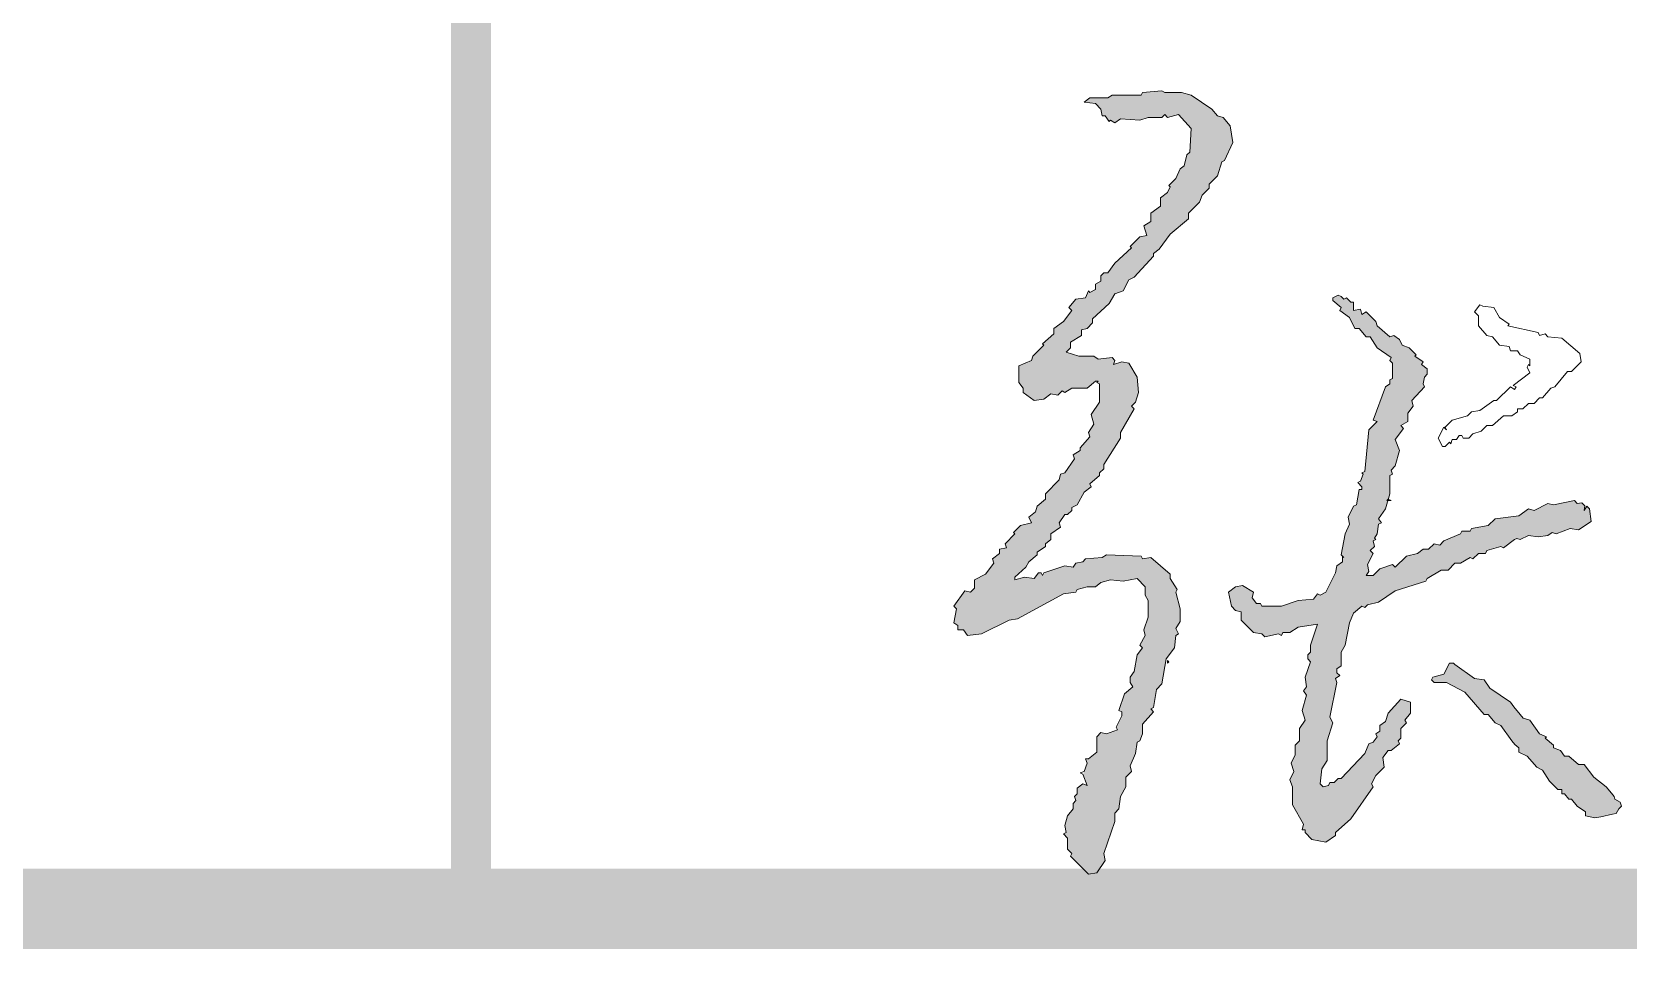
# Model space of a CAD drawing. Extents: x 1382187 to 1725648, y 860327 to 1571294.
# Drawn here: x 1528358 to 1529327, y 981016 to 981573 of the extents above; entities that cross this region are included whole.
import ezdxf

# ---------------------------------------------------------------- set-up
doc = ezdxf.new("R2010")
doc.units = 0
doc.header["$LTSCALE"] = 1000
doc.header["$MEASUREMENT"] = 0
doc.layers.add('ZC', color=6, linetype='Continuous', lineweight=40)
doc.layers.add('签名', color=7, linetype='Continuous', lineweight=18)
doc.layers.add('图框', color=140, linetype='Continuous')

# ---------------------------------------------------------------- blocks, each defined once
blk = doc.blocks.new('A$C7B7C77C1')
at = {"layer": '签名'}
h = blk.add_hatch(color=2, dxfattribs=at)
h.dxf.hatch_style = 1
h.paths.add_polyline_path([(-1379.11, 4930.22), (-1371.52, 4931.06), (-1370.68, 4932.75), (-1364.78, 4934.43), (-1359.72, 4934.43), (-1356.35, 4936.96), (-1350.45, 4938.65), (-1342.86, 4937.81), (-1334.43, 4939.49), (-1329.38, 4934.43), (-1329.38, 4929.38), (-1327.69, 4926), (-1327.69, 4915.89), (-1330.22, 4908.3), (-1329.38, 4904.93), (-1332.75, 4899.03), (-1331.06, 4897.35), (-1334.43, 4893.13), (-1336.12, 4883.02), (-1338.65, 4879.64), (-1338.65, 4876.27), (-1336.96, 4873.74), (-1342.02, 4869.53), (-1345.39, 4859.41), (-1343.71, 4858.57), (-1343.71, 4856.04), (-1347.08, 4849.3), (-1346.24, 4847.61), (-1352.98, 4845.08), (-1356.35, 4845.93), (-1358.88, 4843.4), (-1358.88, 4834.13), (-1365.26, 4828.81), (-1364.78, 4827.38), (-1367.16, 4820.24), (-1364.78, 4813.9), (-1367.31, 4814.74), (-1370.68, 4812.21), (-1370.68, 4808.84), (-1372.37, 4807.15), (-1371.52, 4804.62), (-1373.21, 4802.94), (-1373.21, 4799.57), (-1376.58, 4795.35), (-1378.27, 4789.45), (-1377.42, 4785.24), (-1379.11, 4784.39), (-1376.58, 4781.86), (-1376.58, 4775.12), (-1374.05, 4772.59), (-1374.89, 4770.91), (-1363.94, 4759.95), (-1358.88, 4760.79), (-1353.82, 4768.38), (-1354.66, 4772.59), (-1347.92, 4791.98), (-1347.92, 4797.04), (-1345.39, 4799.57), (-1344.55, 4807.15), (-1341.18, 4813.05), (-1341.18, 4818.95), (-1337.81, 4822.32), (-1338.65, 4825.7), (-1335.28, 4833.28), (-1334.43, 4840.03), (-1332.75, 4840.87), (-1331.06, 4845.08), (-1331.06, 4850.98), (-1324.32, 4858.57), (-1326, 4860.26), (-1324.32, 4861.1), (-1322.63, 4872.06), (-1319.26, 4875.43), (-1316.73, 4890.6), (-1311.68, 4897.35), (-1310.83, 4904.93), (-1309.15, 4905.77), (-1310.83, 4909.15), (-1308.3, 4913.36), (-1308.3, 4920.95), (-1310.83, 4931.06), (-1309.99, 4932.75), (-1314.2, 4939.49), (-1314.2, 4942.02), (-1326, 4952.14), (-1331.06, 4951.29), (-1331.91, 4952.98), (-1352.98, 4953.82), (-1355.51, 4952.14), (-1365.62, 4951.29), (-1367.31, 4949.61), (-1371.52, 4948.76), (-1373.21, 4946.23), (-1378.27, 4947.08), (-1390.91, 4942.86), (-1391.75, 4941.18), (-1392.6, 4942.86), (-1394.28, 4942.86), (-1396.81, 4939.49), (-1402.71, 4940.33), (-1408.61, 4938.65), (-1408.61, 4940.33), (-1401.87, 4946.23), (-1400.18, 4949.61), (-1395.12, 4953.82), (-1395.12, 4955.51), (-1390.07, 4958.88), (-1390.07, 4960.56), (-1386.7, 4963.09), (-1386.7, 4966.47), (-1380.8, 4970.68), (-1381.64, 4973.21), (-1378.27, 4978.27), (-1376.58, 4978.27), (-1374.05, 4980.79), (-1374.05, 4982.48), (-1370.68, 4984.17), (-1366.47, 4991.75), (-1362.25, 4995.12), (-1363.09, 4996.81), (-1357.19, 5001.87), (-1357.19, 5003.55), (-1354.66, 5006.08), (-1354.66, 5008.61), (-1344.55, 5024.63), (-1344.55, 5028), (-1336.12, 5042.33), (-1337.81, 5044.01), (-1335.28, 5046.54), (-1333.59, 5052.44), (-1334.43, 5061.72), (-1339.49, 5070.15), (-1343.71, 5070.99), (-1348.76, 5069.3), (-1347.92, 5071.83), (-1349.61, 5073.52), (-1358.04, 5072.67), (-1360.56, 5074.36), (-1369.84, 5074.36), (-1377.42, 5076.89), (-1374.89, 5079.42), (-1374.89, 5082.79), (-1368.15, 5087), (-1368.15, 5090.38), (-1364.78, 5091.22), (-1361.41, 5094.59), (-1361.41, 5097.12), (-1351.29, 5106.39), (-1347.92, 5112.29), (-1342.86, 5113.98), (-1339.49, 5120.72), (-1336.12, 5122.41), (-1324.32, 5135.05), (-1324.32, 5136.74), (-1320.95, 5139.27), (-1314.2, 5148.54), (-1303.25, 5157.81), (-1303.25, 5161.18), (-1296.5, 5167.92), (-1294.82, 5172.14), (-1290.6, 5176.35), (-1290.6, 5178.88), (-1285.54, 5183.94), (-1283.02, 5192.37), (-1281.33, 5193.21), (-1276.27, 5204.17), (-1277.96, 5214.29), (-1282.17, 5219.34), (-1285.54, 5220.19), (-1288.92, 5224.4), (-1301.56, 5232.83), (-1307.46, 5234.52), (-1317.58, 5234.52), (-1319.26, 5235.36), (-1331.06, 5234.52), (-1331.91, 5232.83), (-1349.61, 5232.83), (-1352.14, 5231.14), (-1363.09, 5231.14), (-1366.47, 5228.62), (-1359.72, 5227.77), (-1356.35, 5224.4), (-1355.51, 5220.19), (-1353.82, 5220.19), (-1351.29, 5216.81), (-1350.45, 5217.66), (-1347.92, 5215.97), (-1344.55, 5218.5), (-1332.75, 5217.66), (-1327.69, 5219.34), (-1319.26, 5219.34), (-1317.58, 5221.03), (-1315.89, 5219.34), (-1309.15, 5221.03), (-1301.56, 5212.6), (-1302.4, 5198.27), (-1304.09, 5196.58), (-1305.77, 5189.84), (-1308.3, 5188.15), (-1310.83, 5182.25), (-1315.05, 5178.04), (-1314.2, 5177.2), (-1315.89, 5173.83), (-1320.1, 5170.45), (-1320.1, 5165.4), (-1326, 5161.18), (-1326, 5156.12), (-1330.22, 5153.59), (-1328.53, 5147.69), (-1332.75, 5146.85), (-1338.65, 5140.95), (-1337.81, 5140.11), (-1347.92, 5130.84), (-1352.14, 5124.94), (-1354.66, 5124.94), (-1356.35, 5123.25), (-1356.35, 5119.88), (-1359.72, 5118.19), (-1359.72, 5114.82), (-1364.57, 5112.4), (-1365.62, 5109.76), (-1371.52, 5108.92), (-1375.74, 5103.86), (-1374.05, 5102.18), (-1379.11, 5095.43), (-1385.01, 5091.22), (-1385.01, 5087.85), (-1391.75, 5081.95), (-1390.91, 5081.1), (-1397.65, 5074.36), (-1398.5, 5071.83), (-1406.08, 5068.46), (-1406.08, 5058.34), (-1403.55, 5054.97), (-1403.55, 5052.44), (-1396.81, 5047.39), (-1390.91, 5048.23), (-1386.7, 5051.6), (-1382.48, 5050.76), (-1379.95, 5053.29), (-1378.27, 5052.44), (-1374.05, 5054.97), (-1364.78, 5054.97), (-1359.72, 5059.19), (-1358.04, 5059.19), (-1358.88, 5058.34), (-1357.19, 5057.5), (-1357.19, 5046.54), (-1362.25, 5038.96), (-1360.56, 5033.06), (-1363.94, 5028), (-1363.09, 5025.47), (-1368.99, 5018.73), (-1368.99, 5017.04), (-1373.21, 5014.51), (-1372.37, 5011.98), (-1378.27, 5003.55), (-1380.8, 5002.71), (-1381.64, 4999.34), (-1390.07, 4990.91), (-1390.07, 4987.54), (-1395.12, 4983.32), (-1395.97, 4979.95), (-1400.18, 4976.58), (-1398.5, 4973.21), (-1405.24, 4971.52), (-1409.45, 4967.31), (-1408.61, 4966.47), (-1414.51, 4960.56), (-1413.67, 4958.04), (-1417.88, 4957.19), (-1417.88, 4954.66), (-1422.1, 4951.29), (-1421.26, 4948.76), (-1426.31, 4942.02), (-1433.06, 4938.65), (-1433.06, 4933.59), (-1435.59, 4931.06), (-1438.96, 4931.91), (-1445.7, 4922.63), (-1444.01, 4920.95), (-1445.7, 4912.52), (-1443.17, 4910.83), (-1443.17, 4908.3), (-1439.8, 4908.3), (-1437.27, 4904.93), (-1428.84, 4905.77), (-1411.98, 4914.2), (-1406.93, 4915.05)])
h = blk.add_hatch(color=2, dxfattribs=at)
h.dxf.hatch_style = 1
h.paths.add_polyline_path([(-1219.8, 4931.06), (-1223.17, 4929.38), (-1224.85, 4930.22), (-1227.38, 4926.85), (-1236.65, 4926), (-1246.77, 4922.63), (-1258.57, 4922.63), (-1259.41, 4924.32), (-1261.94, 4924.32), (-1264.47, 4927.69), (-1263.63, 4931.06), (-1270.37, 4935.28), (-1274.59, 4934.43), (-1278.8, 4931.06), (-1277.12, 4922.63), (-1274.59, 4920.1), (-1271.21, 4919.26), (-1271.21, 4914.2), (-1263.63, 4906.62), (-1258.57, 4905.77), (-1256.88, 4904.09), (-1248.46, 4905.77), (-1246.77, 4904.93), (-1245.93, 4906.62), (-1241.71, 4906.62), (-1236.65, 4909.99), (-1224.85, 4911.67), (-1229.07, 4899.03), (-1229.07, 4894.82), (-1230.75, 4893.13), (-1230.75, 4890.6), (-1229.07, 4888.92), (-1232.44, 4879.64), (-1231.6, 4873.74), (-1233.28, 4871.21), (-1231.6, 4868.69), (-1234.13, 4859.41), (-1232.44, 4853.51), (-1235.81, 4848.46), (-1235.81, 4840.87), (-1238.34, 4838.34), (-1238.34, 4832.44), (-1240.87, 4827.38), (-1239.18, 4822.32), (-1241.71, 4817.27), (-1240.03, 4813.05), (-1240.03, 4802.09), (-1233.28, 4790.29), (-1234.13, 4786.92), (-1232.44, 4786.92), (-1232.44, 4785.24), (-1228.23, 4781.02), (-1219.8, 4779.34), (-1213.9, 4783.55), (-1213.9, 4785.24), (-1204.62, 4793.67), (-1191.14, 4813.05), (-1191.98, 4814.74), (-1189.45, 4819.8), (-1184.39, 4824.85), (-1185.24, 4830.75), (-1181.86, 4834.97), (-1180.18, 4834.97), (-1175.12, 4839.18), (-1175.96, 4840.87), (-1174.28, 4842.55), (-1174.28, 4848.46), (-1170.91, 4851.83), (-1171.75, 4853.51), (-1168.38, 4857.73), (-1168.38, 4864.47), (-1174.28, 4866.16), (-1181.86, 4857.73), (-1183.55, 4852.67), (-1186.92, 4850.14), (-1186.92, 4846.77), (-1189.45, 4845.08), (-1188.61, 4843.4), (-1191.14, 4840.03), (-1193.67, 4839.18), (-1196.19, 4833.28), (-1210.52, 4818.11), (-1212.21, 4818.11), (-1214.74, 4815.58), (-1217.27, 4815.58), (-1218.11, 4813.9), (-1221.48, 4813.05), (-1223.17, 4814.74), (-1222.32, 4824.01), (-1218.95, 4829.07), (-1218.95, 4840.87), (-1215.58, 4851.83), (-1217.27, 4855.2), (-1213.05, 4876.27), (-1213.9, 4878.8), (-1211.37, 4880.49), (-1213.05, 4882.17), (-1213.05, 4884.7), (-1210.52, 4886.39), (-1210.52, 4894.82), (-1208, 4899.03), (-1205.47, 4912.52), (-1202.94, 4918.42), (-1197.88, 4922.63), (-1196.19, 4921.79), (-1194.51, 4923.48), (-1187.76, 4925.16), (-1177.65, 4931.91), (-1159.11, 4937.81), (-1158.26, 4939.49), (-1149.83, 4944.55), (-1145.62, 4944.55), (-1141.4, 4948.76), (-1138.03, 4948.76), (-1132.13, 4952.14), (-1130.45, 4951.29), (-1127.07, 4954.66), (-1122.86, 4954.66), (-1122.02, 4956.35), (-1113.59, 4958.88), (-1111.9, 4958.04), (-1104.26, 4963.77), (-1101.79, 4963.09), (-1096.73, 4965.62), (-1090.83, 4964.78), (-1084.93, 4965.62), (-1082.4, 4967.31), (-1079.87, 4966.47), (-1071.44, 4969.84), (-1066.38, 4968.99), (-1058.8, 4974.05), (-1059.64, 4981.64), (-1061.33, 4983.32), (-1063.01, 4980.79), (-1062.6, 4983.61), (-1064.29, 4985.29), (-1067.23, 4985.01), (-1068.91, 4986.7), (-1081.56, 4984.17), (-1084.93, 4985.01), (-1093.36, 4980.79), (-1096.73, 4981.64), (-1102.63, 4977.42), (-1116.96, 4975.74), (-1121.17, 4971.52), (-1131.29, 4969.84), (-1132.13, 4968.15), (-1137.19, 4968.15), (-1138.03, 4966.47), (-1148.15, 4962.25), (-1150.68, 4959.72), (-1154.05, 4960.56), (-1157.42, 4957.19), (-1160.79, 4957.19), (-1164.16, 4954.66), (-1170.91, 4952.98), (-1177.65, 4946.23), (-1179.34, 4947.92), (-1186.92, 4945.39), (-1191.14, 4941.18), (-1195.35, 4941.18), (-1193.67, 4943.71), (-1194.51, 4947.92), (-1191.14, 4954.66), (-1192.82, 4956.35), (-1190.29, 4958.88), (-1191.14, 4962.25), (-1189.45, 4963.09), (-1190.29, 4963.94), (-1188.61, 4966.47), (-1187.76, 4972.37), (-1186.08, 4973.21), (-1187.76, 4975.74), (-1183.55, 4981.64), (-1182.17, 4986.7), (-1182.71, 4986.7), (-1181.97, 4987.43), (-1181.02, 4990.91), (-1181.02, 5001.87), (-1179.34, 5002.71), (-1180.18, 5005.24), (-1177.65, 5007.77), (-1175.12, 5017.04), (-1177.65, 5023.78), (-1172.59, 5030.53), (-1174.28, 5032.21), (-1170.06, 5034.74), (-1170.06, 5039.8), (-1166.69, 5044.01), (-1167.53, 5047.39), (-1159.95, 5055.82), (-1160.79, 5057.5), (-1159.95, 5061.72), (-1158.26, 5063.4), (-1158.26, 5066.77), (-1161.63, 5069.3), (-1160.79, 5070.99), (-1165.85, 5074.36), (-1165.01, 5075.2), (-1169.22, 5079.42), (-1173.44, 5081.1), (-1175.12, 5084.47), (-1178.49, 5087), (-1181.02, 5086.16), (-1188.61, 5092.9), (-1189.45, 5095.43), (-1195.35, 5101.33), (-1197.88, 5099.65), (-1198.72, 5103.02), (-1202.94, 5102.18), (-1202.94, 5107.23), (-1204.62, 5107.23), (-1207.15, 5109.76), (-1208.84, 5108.92), (-1210.52, 5110.61), (-1212.21, 5111.45), (-1215.58, 5109.76), (-1215.58, 5108.08), (-1210.52, 5103.86), (-1211.37, 5102.18), (-1205.47, 5097.96), (-1202.09, 5091.22), (-1199.57, 5091.22), (-1195.35, 5086.16), (-1192.82, 5086.16), (-1188.61, 5079.42), (-1180.18, 5073.52), (-1181.02, 5071.83), (-1179.34, 5070.15), (-1179.34, 5060.87), (-1181.02, 5060.03), (-1181.02, 5057.5), (-1183.55, 5055.82), (-1191.14, 5035.59), (-1188.61, 5034.74), (-1193.67, 5029.68), (-1196.19, 5004.4), (-1197.88, 5003.55), (-1197.04, 5002.71), (-1199.45, 4996.69), (-1197.88, 4995.12), (-1197.88, 4993.44), (-1199.57, 4993.44), (-1201.25, 4984.17), (-1202.94, 4983.32), (-1206.31, 4976.58), (-1205.47, 4972.37), (-1208, 4966.47), (-1210.52, 4953.82), (-1209.68, 4952.98), (-1209.68, 4949.61), (-1213.05, 4947.08), (-1213.9, 4942.86)])
h = blk.add_hatch(color=2, dxfattribs=at)
h.dxf.hatch_style = 1
h.paths.add_polyline_path([(-1088.3, 4823.17), (-1084.08, 4816.42), (-1079.03, 4811.37), (-1076.5, 4811.37), (-1076.5, 4808.84), (-1074.81, 4808.84), (-1072.28, 4805.47), (-1070.6, 4805.47), (-1067.23, 4801.25), (-1062.17, 4797.88), (-1062.17, 4795.35), (-1056.41, 4794.11), (-1052.85, 4794.75), (-1045.67, 4796.45), (-1043.47, 4796.88), (-1041.94, 4799.57), (-1040.25, 4801.25), (-1041.1, 4803.78), (-1044.25, 4805.55), (-1044.78, 4807.19), (-1046.29, 4809.23), (-1049.52, 4813.05), (-1057.11, 4818.95), (-1063.01, 4826.54), (-1066.38, 4826.54), (-1072.28, 4831.6), (-1074.81, 4831.6), (-1077.34, 4834.97), (-1081.56, 4836.65), (-1081.56, 4838.34), (-1086.61, 4842.55), (-1085.77, 4843.4), (-1089.99, 4845.08), (-1095.89, 4853.51), (-1099.9, 4854.66), (-1101.79, 4856.88), (-1105.64, 4861.63), (-1107.69, 4864.47), (-1120.33, 4872.9), (-1123.7, 4877.96), (-1129.6, 4878.8), (-1142.58, 4888.07), (-1144.78, 4888.07), (-1148.15, 4881.33), (-1154.89, 4879.64), (-1155.73, 4877.96), (-1154.05, 4876.27), (-1146.46, 4876.27), (-1135.5, 4870.37), (-1123.7, 4856.88), (-1121.17, 4856.88), (-1116.96, 4851.83), (-1113.59, 4850.14), (-1106.84, 4840.87), (-1105.09, 4838.71), (-1102.63, 4836.65), (-1102.63, 4834.13), (-1097.57, 4831.6), (-1091.67, 4824.85)])
at = {"layer": '图框'}
for points, const_width in [([(-1738.72, 4738.91), (-1738.72, 9198.84)], 24.39), ([(-4874.61, 4738.91), (3.44, 4738.91)], 48.78)]:
    blk.add_lwpolyline(points, dxfattribs=dict(at, const_width=const_width))
at = {"layer": '签名', "color": 2, "elevation": 6763062.35}
for points in [[(-1317.58, 5234.52), (-1319.26, 5235.36), (-1331.06, 5234.52), (-1331.91, 5232.83), (-1349.61, 5232.83), (-1352.14, 5231.14), (-1363.09, 5231.14), (-1366.47, 5228.62), (-1359.72, 5227.77), (-1356.35, 5224.4), (-1355.51, 5220.19), (-1353.82, 5220.19), (-1351.29, 5216.81), (-1350.45, 5217.66), (-1347.92, 5215.97), (-1344.55, 5218.5), (-1332.75, 5217.66), (-1327.69, 5219.34), (-1319.26, 5219.34), (-1317.58, 5221.03), (-1315.89, 5219.34), (-1309.15, 5221.03), (-1301.56, 5212.6), (-1302.4, 5198.27), (-1304.09, 5196.58), (-1305.77, 5189.84), (-1308.3, 5188.15), (-1310.83, 5182.25), (-1315.05, 5178.04), (-1314.2, 5177.2), (-1315.89, 5173.83), (-1320.1, 5170.45), (-1320.1, 5165.4), (-1326, 5161.18), (-1326, 5156.12), (-1330.22, 5153.59), (-1328.53, 5147.69), (-1332.75, 5146.85), (-1338.65, 5140.95), (-1337.81, 5140.11), (-1347.92, 5130.84), (-1352.14, 5124.94), (-1354.66, 5124.94), (-1356.35, 5123.25), (-1356.35, 5119.88), (-1359.72, 5118.19), (-1359.72, 5114.82), (-1363.09, 5113.13), (-1363.94, 5113.98), (-1365.62, 5109.76), (-1371.52, 5108.92), (-1375.74, 5103.86), (-1374.05, 5102.18), (-1379.11, 5095.43), (-1385.01, 5091.22), (-1385.01, 5087.85), (-1391.75, 5081.95), (-1390.91, 5081.1), (-1397.65, 5074.36), (-1398.5, 5071.83), (-1406.08, 5068.46), (-1406.08, 5058.34), (-1403.55, 5054.97), (-1403.55, 5052.44), (-1396.81, 5047.39), (-1390.91, 5048.23), (-1386.7, 5051.6), (-1382.48, 5050.76), (-1379.95, 5053.29), (-1378.27, 5052.44), (-1374.05, 5054.97), (-1364.78, 5054.97), (-1359.72, 5059.19), (-1358.04, 5059.19), (-1358.88, 5058.34), (-1357.19, 5057.5), (-1357.19, 5046.54), (-1362.25, 5038.96), (-1360.56, 5033.06), (-1363.94, 5028), (-1363.09, 5025.47), (-1368.99, 5018.73), (-1368.99, 5017.04), (-1373.21, 5014.51), (-1372.37, 5011.98), (-1378.27, 5003.55), (-1380.8, 5002.71), (-1381.64, 4999.34), (-1390.07, 4990.91), (-1390.07, 4987.54), (-1395.12, 4983.32), (-1395.97, 4979.95), (-1400.18, 4976.58), (-1398.5, 4973.21), (-1405.24, 4971.52), (-1409.45, 4967.31), (-1408.61, 4966.47), (-1414.51, 4960.56), (-1413.67, 4958.04), (-1417.88, 4957.19), (-1417.88, 4954.66), (-1422.1, 4951.29), (-1421.26, 4948.76), (-1426.31, 4942.02), (-1433.06, 4938.65), (-1433.06, 4933.59), (-1435.59, 4931.06), (-1438.96, 4931.91), (-1445.7, 4922.63), (-1444.01, 4920.95), (-1445.7, 4912.52), (-1443.17, 4910.83), (-1443.17, 4908.3), (-1439.8, 4908.3), (-1437.27, 4904.93), (-1428.84, 4905.77), (-1411.98, 4914.2), (-1406.93, 4915.05), (-1379.11, 4930.22), (-1371.52, 4931.06), (-1370.68, 4932.75), (-1364.78, 4934.43), (-1359.72, 4934.43), (-1356.35, 4936.96), (-1350.45, 4938.65), (-1342.86, 4937.81), (-1334.43, 4939.49), (-1329.38, 4934.43), (-1329.38, 4929.38), (-1327.69, 4926), (-1327.69, 4915.89), (-1330.22, 4908.3), (-1329.38, 4904.93), (-1332.75, 4899.03), (-1331.06, 4897.35), (-1334.43, 4893.13), (-1336.12, 4883.02), (-1338.65, 4879.64), (-1338.65, 4876.27), (-1336.96, 4873.74), (-1342.02, 4869.53), (-1345.39, 4859.41), (-1343.71, 4858.57), (-1343.71, 4856.04), (-1347.08, 4849.3), (-1346.24, 4847.61), (-1352.98, 4845.08), (-1356.35, 4845.93), (-1358.88, 4843.4), (-1358.88, 4834.13), (-1363.94, 4829.91), (-1365.62, 4829.91), (-1364.78, 4827.38), (-1366.47, 4822.32), (-1368.99, 4821.48), (-1367.31, 4820.64), (-1364.78, 4813.9), (-1367.31, 4814.74), (-1370.68, 4812.21), (-1370.68, 4808.84), (-1372.37, 4807.15), (-1371.52, 4804.62), (-1373.21, 4802.94), (-1373.21, 4799.57), (-1376.58, 4795.35), (-1378.27, 4789.45), (-1377.42, 4785.24), (-1379.11, 4784.39), (-1376.58, 4781.86), (-1376.58, 4775.12), (-1374.05, 4772.59), (-1374.89, 4770.91), (-1363.94, 4759.95), (-1358.88, 4760.79), (-1353.82, 4768.38), (-1354.66, 4772.59), (-1347.92, 4791.98), (-1347.92, 4797.04), (-1345.39, 4799.57), (-1344.55, 4807.15), (-1341.18, 4813.05), (-1341.18, 4818.95), (-1337.81, 4822.32), (-1338.65, 4825.7), (-1335.28, 4833.28), (-1334.43, 4840.03), (-1332.75, 4840.87), (-1331.06, 4845.08), (-1331.06, 4850.98), (-1324.32, 4858.57), (-1326, 4860.26), (-1324.32, 4861.1), (-1322.63, 4872.06), (-1319.26, 4875.43), (-1316.73, 4890.6), (-1311.68, 4897.35), (-1310.83, 4904.93), (-1309.15, 4905.77), (-1310.83, 4909.15), (-1308.3, 4913.36), (-1308.3, 4920.95), (-1310.83, 4931.06), (-1309.99, 4932.75), (-1314.2, 4939.49), (-1314.2, 4942.02), (-1326, 4952.14), (-1331.06, 4951.29), (-1331.91, 4952.98), (-1352.98, 4953.82), (-1355.51, 4952.14), (-1365.62, 4951.29), (-1367.31, 4949.61), (-1371.52, 4948.76), (-1373.21, 4946.23), (-1378.27, 4947.08), (-1390.91, 4942.86), (-1391.75, 4941.18), (-1392.6, 4942.86), (-1394.28, 4942.86), (-1396.81, 4939.49), (-1402.71, 4940.33), (-1408.61, 4938.65), (-1408.61, 4940.33), (-1401.87, 4946.23), (-1400.18, 4949.61), (-1395.12, 4953.82), (-1395.12, 4955.51), (-1390.07, 4958.88), (-1390.07, 4960.56), (-1386.7, 4963.09), (-1386.7, 4966.47), (-1380.8, 4970.68), (-1381.64, 4973.21), (-1378.27, 4978.27), (-1376.58, 4978.27), (-1374.05, 4980.79), (-1374.05, 4982.48), (-1370.68, 4984.17), (-1366.47, 4991.75), (-1362.25, 4995.12), (-1363.09, 4996.81), (-1357.19, 5001.87), (-1357.19, 5003.55), (-1354.66, 5006.08), (-1354.66, 5008.61), (-1344.55, 5024.63), (-1344.55, 5028), (-1336.12, 5042.33), (-1337.81, 5044.01), (-1335.28, 5046.54), (-1333.59, 5052.44), (-1334.43, 5061.72), (-1339.49, 5070.15), (-1343.71, 5070.99), (-1348.76, 5069.3), (-1347.92, 5071.83), (-1349.61, 5073.52), (-1358.04, 5072.67), (-1360.56, 5074.36), (-1369.84, 5074.36), (-1377.42, 5076.89), (-1374.89, 5079.42), (-1374.89, 5082.79), (-1368.15, 5087), (-1368.15, 5090.38), (-1364.78, 5091.22), (-1361.41, 5094.59), (-1361.41, 5097.12), (-1351.29, 5106.39), (-1347.92, 5112.29), (-1342.86, 5113.98), (-1339.49, 5120.72), (-1336.12, 5122.41), (-1324.32, 5135.05), (-1324.32, 5136.74), (-1320.95, 5139.27), (-1314.2, 5148.54), (-1303.25, 5157.81), (-1303.25, 5161.18), (-1296.5, 5167.92), (-1294.82, 5172.14), (-1290.6, 5176.35), (-1290.6, 5178.88), (-1285.54, 5183.94), (-1283.02, 5192.37), (-1281.33, 5193.21), (-1276.27, 5204.17), (-1277.96, 5214.29), (-1282.17, 5219.34), (-1285.54, 5220.19), (-1288.92, 5224.4), (-1301.56, 5232.83), (-1307.46, 5234.52), (-1317.58, 5234.52)], [(-1210.52, 5110.61), (-1212.21, 5111.45), (-1215.58, 5109.76), (-1215.58, 5108.08), (-1210.52, 5103.86), (-1211.37, 5102.18), (-1205.47, 5097.96), (-1202.09, 5091.22), (-1199.57, 5091.22), (-1195.35, 5086.16), (-1192.82, 5086.16), (-1188.61, 5079.42), (-1180.18, 5073.52), (-1181.02, 5071.83), (-1179.34, 5070.15), (-1179.34, 5060.87), (-1181.02, 5060.03), (-1181.02, 5057.5), (-1183.55, 5055.82), (-1191.14, 5035.59), (-1188.61, 5034.74), (-1193.67, 5029.68), (-1196.19, 5004.4), (-1197.88, 5003.55), (-1197.04, 5002.71), (-1198.72, 4998.5), (-1200.41, 4997.65), (-1197.88, 4995.12), (-1197.88, 4993.44), (-1199.57, 4993.44), (-1201.25, 4984.17), (-1202.94, 4983.32), (-1206.31, 4976.58), (-1205.47, 4972.37), (-1208, 4966.47), (-1210.52, 4953.82), (-1208.84, 4952.14), (-1208.84, 4952.14), (-1209.68, 4952.98), (-1209.68, 4949.61), (-1213.05, 4947.08), (-1213.9, 4942.86), (-1219.8, 4931.06), (-1223.17, 4929.38), (-1224.85, 4930.22), (-1227.38, 4926.85), (-1236.65, 4926), (-1246.77, 4922.63), (-1258.57, 4922.63), (-1259.41, 4924.32), (-1261.94, 4924.32), (-1264.47, 4927.69), (-1263.63, 4931.06), (-1270.37, 4935.28), (-1274.59, 4934.43), (-1278.8, 4931.06), (-1277.12, 4922.63), (-1274.59, 4920.1), (-1271.21, 4919.26), (-1271.21, 4914.2), (-1263.63, 4906.62), (-1258.57, 4905.77), (-1256.88, 4904.09), (-1248.46, 4905.77), (-1246.77, 4904.93), (-1245.93, 4906.62), (-1241.71, 4906.62), (-1236.65, 4909.99), (-1224.85, 4911.67), (-1229.07, 4899.03), (-1229.07, 4894.82), (-1230.75, 4893.13), (-1230.75, 4890.6), (-1229.07, 4888.92), (-1232.44, 4879.64), (-1231.6, 4873.74), (-1233.28, 4871.21), (-1231.6, 4868.69), (-1234.13, 4859.41), (-1232.44, 4853.51), (-1235.81, 4848.46), (-1235.81, 4840.87), (-1238.34, 4838.34), (-1238.34, 4832.44), (-1240.87, 4827.38), (-1239.18, 4822.32), (-1241.71, 4817.27), (-1240.03, 4813.05), (-1240.03, 4802.09), (-1233.28, 4790.29), (-1234.13, 4786.92), (-1232.44, 4786.92), (-1232.44, 4785.24), (-1228.23, 4781.02), (-1219.8, 4779.34), (-1213.9, 4783.55), (-1213.9, 4785.24), (-1204.62, 4793.67), (-1191.14, 4813.05), (-1191.98, 4814.74), (-1189.45, 4819.8), (-1184.39, 4824.85), (-1185.24, 4830.75), (-1181.86, 4834.97), (-1180.18, 4834.97), (-1175.12, 4839.18), (-1175.96, 4840.87), (-1174.28, 4842.55), (-1174.28, 4848.46), (-1170.91, 4851.83), (-1171.75, 4853.51), (-1168.38, 4857.73), (-1168.38, 4864.47), (-1174.28, 4866.16), (-1181.86, 4857.73), (-1183.55, 4852.67), (-1186.92, 4850.14), (-1186.92, 4846.77), (-1189.45, 4845.08), (-1188.61, 4843.4), (-1191.14, 4840.03), (-1193.67, 4839.18), (-1196.19, 4833.28), (-1210.52, 4818.11), (-1212.21, 4818.11), (-1214.74, 4815.58), (-1217.27, 4815.58), (-1218.11, 4813.9), (-1221.48, 4813.05), (-1223.17, 4814.74), (-1222.32, 4824.01), (-1218.95, 4829.07), (-1218.95, 4840.87), (-1215.58, 4851.83), (-1217.27, 4855.2), (-1213.05, 4876.27), (-1213.9, 4878.8), (-1211.37, 4880.49), (-1213.05, 4882.17), (-1213.05, 4884.7), (-1210.52, 4886.39), (-1210.52, 4894.82), (-1208, 4899.03), (-1205.47, 4912.52), (-1202.94, 4918.42), (-1197.88, 4922.63), (-1196.19, 4921.79), (-1194.51, 4923.48), (-1187.76, 4925.16), (-1177.65, 4931.91), (-1159.11, 4937.81), (-1158.26, 4939.49), (-1149.83, 4944.55), (-1145.62, 4944.55), (-1141.4, 4948.76), (-1138.03, 4948.76), (-1132.13, 4952.14), (-1130.45, 4951.29), (-1127.07, 4954.66), (-1122.86, 4954.66), (-1122.02, 4956.35), (-1113.59, 4958.88), (-1111.9, 4958.04), (-1105.16, 4963.09), (-1103.86, 4963.66), (-1101.79, 4963.09), (-1096.73, 4965.62), (-1090.83, 4964.78), (-1084.93, 4965.62), (-1082.4, 4967.31), (-1079.87, 4966.47), (-1071.44, 4969.84), (-1066.38, 4968.99), (-1058.8, 4974.05), (-1059.64, 4981.64), (-1061.33, 4983.32), (-1063.01, 4980.79), (-1062.6, 4983.61), (-1064.29, 4985.29), (-1067.23, 4985.01), (-1068.91, 4986.7), (-1081.56, 4984.17), (-1084.93, 4985.01), (-1093.36, 4980.79), (-1096.73, 4981.64), (-1102.63, 4977.42), (-1116.96, 4975.74), (-1121.17, 4971.52), (-1131.29, 4969.84), (-1132.13, 4968.15), (-1137.19, 4968.15), (-1138.03, 4966.47), (-1148.15, 4962.25), (-1150.68, 4959.72), (-1154.05, 4960.56), (-1157.42, 4957.19), (-1160.79, 4957.19), (-1164.16, 4954.66), (-1170.91, 4952.98), (-1177.65, 4946.23), (-1179.34, 4947.92), (-1186.92, 4945.39), (-1191.14, 4941.18), (-1195.35, 4941.18), (-1193.67, 4943.71), (-1194.51, 4947.92), (-1191.14, 4954.66), (-1192.82, 4956.35), (-1190.29, 4958.88), (-1191.14, 4962.25), (-1189.45, 4963.09), (-1190.29, 4963.94), (-1188.61, 4966.47), (-1187.76, 4972.37), (-1186.08, 4973.21), (-1187.76, 4975.74), (-1183.55, 4981.64), (-1181.02, 4990.91), (-1181.02, 5001.87), (-1179.34, 5002.71), (-1180.18, 5005.24), (-1177.65, 5007.77), (-1175.12, 5017.04), (-1177.65, 5023.78), (-1172.59, 5030.53), (-1174.28, 5032.21), (-1170.06, 5034.74), (-1170.06, 5039.8), (-1166.69, 5044.01), (-1167.53, 5047.39), (-1159.95, 5055.82), (-1160.79, 5057.5), (-1159.95, 5061.72), (-1158.26, 5063.4), (-1158.26, 5066.77), (-1161.63, 5069.3), (-1160.79, 5070.99), (-1165.85, 5074.36), (-1165.01, 5075.2), (-1169.22, 5079.42), (-1173.44, 5081.1), (-1175.12, 5084.47), (-1178.49, 5087), (-1181.02, 5086.16), (-1188.61, 5092.9), (-1189.45, 5095.43), (-1195.35, 5101.33), (-1197.88, 5099.65), (-1198.72, 5103.02), (-1202.94, 5102.18), (-1202.94, 5107.23), (-1204.62, 5107.23), (-1207.15, 5109.76), (-1208.84, 5108.92), (-1210.52, 5110.61)], [(-1124.55, 5104.71), (-1126.23, 5105.55), (-1129.6, 5101.33), (-1127.07, 5098.8), (-1127.07, 5092.9), (-1122.02, 5087), (-1118.64, 5086.16), (-1114.43, 5081.1), (-1108.53, 5080.26), (-1107.69, 5077.73), (-1103.47, 5077.73), (-1101.79, 5075.2), (-1095.89, 5072.67), (-1095.89, 5068.46), (-1096.73, 5069.3), (-1097.57, 5067.62), (-1095.89, 5064.24), (-1106, 5056.66), (-1104.32, 5055.82), (-1105.16, 5054.13), (-1107.69, 5055.82), (-1116.12, 5047.39), (-1117.8, 5047.39), (-1126.23, 5041.49), (-1131.29, 5040.64), (-1133.82, 5038.11), (-1143.09, 5035.59), (-1147.3, 5031.37), (-1146.46, 5029.68), (-1148.15, 5031.37), (-1151.52, 5024.63), (-1148.99, 5019.57), (-1147.3, 5019.57), (-1144.78, 5022.1), (-1143.93, 5021.26), (-1143.09, 5023.78), (-1140.56, 5023.78), (-1138.88, 5026.31), (-1137.19, 5026.31), (-1136.35, 5024.63), (-1132.97, 5024.63), (-1130.45, 5027.16), (-1125.39, 5028.84), (-1122.02, 5032.21), (-1118.64, 5032.21), (-1111.9, 5038.11), (-1106.84, 5038.11), (-1103.47, 5040.64), (-1103.47, 5042.33), (-1100.1, 5042.33), (-1096.73, 5045.7), (-1093.36, 5045.7), (-1089.99, 5049.07), (-1088.3, 5049.07), (-1083.24, 5054.97), (-1080.71, 5055.82), (-1073.13, 5065.09), (-1070.6, 5065.09), (-1064.7, 5070.99), (-1065.54, 5076.05), (-1076.5, 5085.32), (-1084.93, 5086.16), (-1086.61, 5087.85), (-1089.99, 5087), (-1090.83, 5088.69), (-1109.37, 5092.9), (-1108.53, 5093.75), (-1114.43, 5097.96), (-1117.8, 5103.86), (-1124.55, 5104.71)], [(-1180.18, 4986.7), (-1181.86, 4987.54), (-1182.71, 4986.7), (-1180.18, 4986.7)], [(-1315.05, 4888.92), (-1315.89, 4889.76), (-1315.89, 4888.07), (-1315.05, 4888.92)], [(-1141.4, 4887.23), (-1142.25, 4888.07), (-1144.78, 4888.07), (-1148.15, 4881.33), (-1154.89, 4879.64), (-1155.73, 4877.96), (-1154.05, 4876.27), (-1146.46, 4876.27), (-1135.5, 4870.37), (-1123.7, 4856.88), (-1121.17, 4856.88), (-1116.96, 4851.83), (-1113.59, 4850.14), (-1106.84, 4840.87), (-1105.09, 4838.71), (-1102.63, 4836.65), (-1102.63, 4834.13), (-1097.57, 4831.6), (-1091.67, 4824.85), (-1088.3, 4823.17), (-1084.08, 4816.42), (-1079.03, 4811.37), (-1076.5, 4811.37), (-1076.5, 4808.84), (-1074.81, 4808.84), (-1072.28, 4805.47), (-1070.6, 4805.47), (-1067.23, 4801.25), (-1062.17, 4797.88), (-1062.17, 4795.35), (-1056.41, 4794.11), (-1052.85, 4794.75), (-1045.67, 4796.45), (-1043.47, 4796.88), (-1041.94, 4799.57), (-1041.94, 4799.57), (-1040.25, 4801.25), (-1041.1, 4803.78), (-1044.25, 4805.55), (-1044.78, 4807.19), (-1046.29, 4809.23), (-1049.52, 4813.05), (-1057.11, 4818.95), (-1063.01, 4826.54), (-1066.38, 4826.54), (-1072.28, 4831.6), (-1074.81, 4831.6), (-1077.34, 4834.97), (-1081.56, 4836.65), (-1081.56, 4838.34), (-1086.61, 4842.55), (-1085.77, 4843.4), (-1089.99, 4845.08), (-1095.89, 4853.51), (-1099.9, 4854.66), (-1101.79, 4856.88), (-1105.64, 4861.63), (-1107.69, 4864.47), (-1120.33, 4872.9), (-1123.7, 4877.96), (-1129.6, 4878.8), (-1141.4, 4887.23)]]:
    blk.add_lwpolyline(points, dxfattribs=at)

msp = doc.modelspace()

# ---------------------------------------------------------------- block references
at = {"layer": 'ZC'}
msp.add_blockref('A$C7B7C77C1', (1530363.46, 976301.95), dxfattribs=at)

doc.saveas('drawing.dxf')
